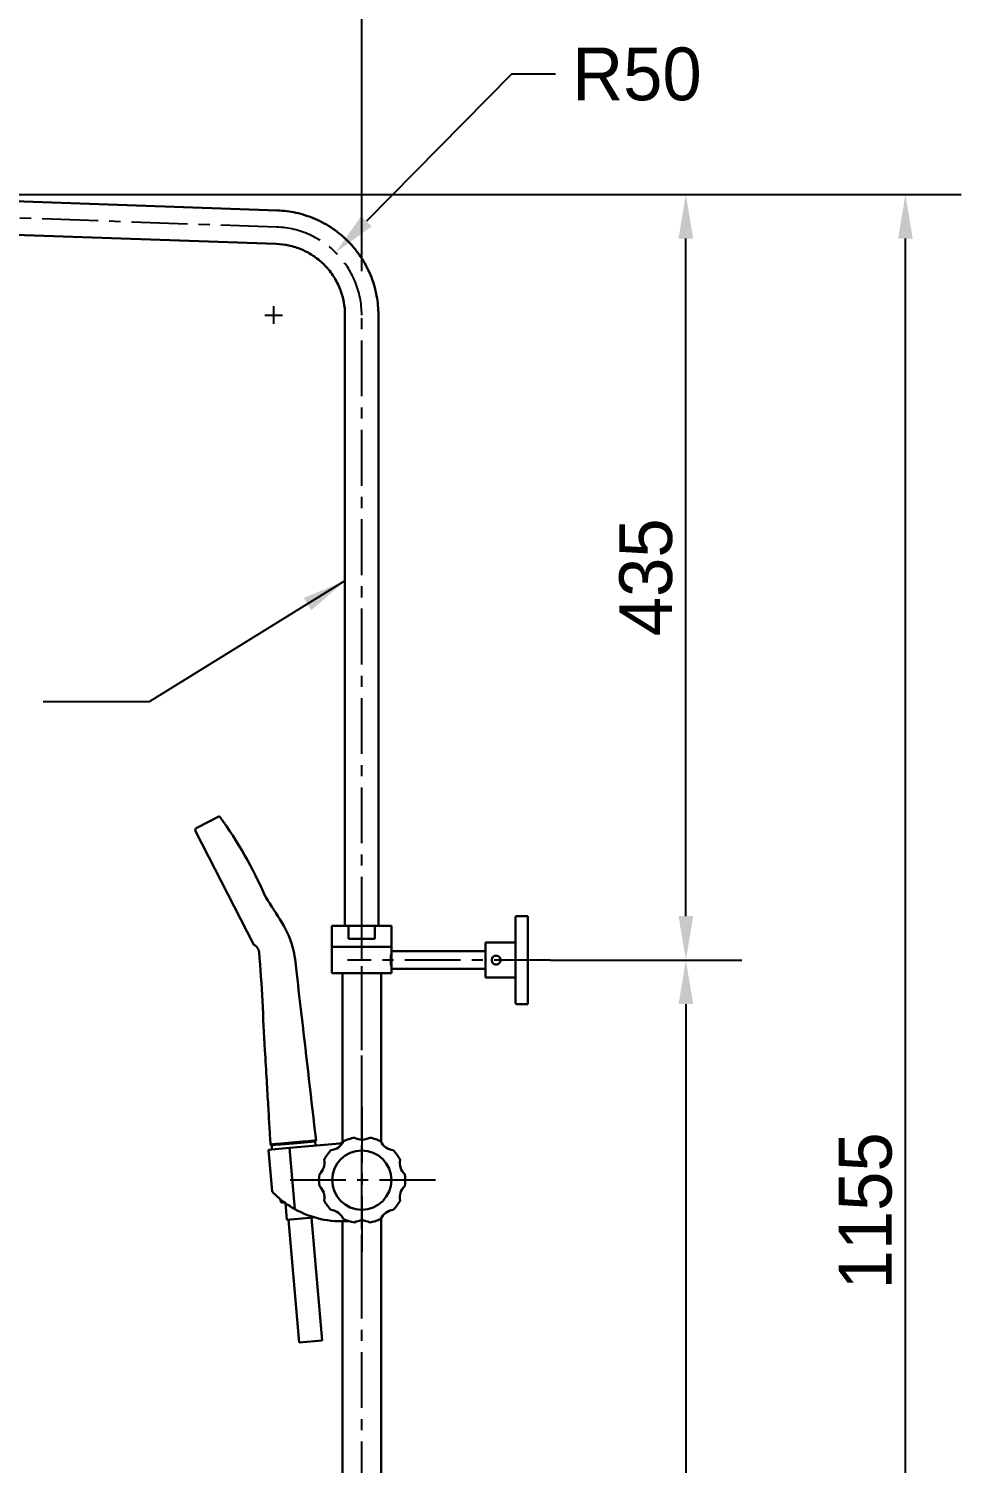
# Model space of a CAD drawing. Header units: millimetres. Extents: x 577 to 7172, y 252 to 2707.
# Drawn here: x 1721 to 2251, y 1067 to 1882 of the extents above; entities that cross this region are included whole.
import ezdxf

# ---------------------------------------------------------------- set-up
doc = ezdxf.new("R2010")
doc.units = ezdxf.units.MM
doc.header["$MEASUREMENT"] = 0
doc.linetypes.add('CENTER', pattern=[50.8, 31.75, -6.35, 6.35, -6.35])
for name, color, linetype, lineweight in [('기호(ISO)', 7, 'Continuous', 25), ('외형선(ISO)', 7, 'Continuous', 30), ('치수(ISO)', 7, 'Continuous', 25)]:
    doc.layers.add(name, color=color, linetype=linetype, lineweight=lineweight)
doc.layers.add('중심 표식(ISO)', color=1, linetype='CENTER', lineweight=25, true_color=0xff0000)
doc.layers.add('중심선(ISO)', color=1, linetype='CENTER', lineweight=25, true_color=0xff0000)
doc.styles.add('Tahoma', font='tahoma.ttf')
doc.styles.add('굴림', font='')
doc.styles.get('굴림').set_extended_font_data('援대┝')
doc.dimstyles.new('기본값 (ISO)', dxfattribs={"dimscale": 10, "dimtxt": 3, "dimasz": 2.5, "dimexe": 3.175, "dimexo": 0, "dimgap": 0.762, "dimtad": 1, "dimtoh": 1, "dimdec": 0, "dimzin": 1, "dimdsep": 46, "dimtxsty": '굴림', "dimcen": 0.5, "dimazin": 0, "dimtfac": 1, "dimtdec": 4, "dimtix": 1, "dimtmove": 1, "dimatfit": 3, "dimfxl": 1, "dimtolj": 1, "dimtzin": 1, "dimarcsym": 0})
doc.dimstyles.new('기본값 - 방법 1b (ISO)$7', dxfattribs={"dimscale": 10, "dimtxt": 3.5, "dimasz": 2.5, "dimexe": 3.175, "dimexo": 0, "dimgap": 0.762, "dimtad": 1, "dimtoh": 1, "dimzin": 1, "dimdsep": 46, "dimtxsty": 'Tahoma', "dimcen": 0.09, "dimazin": 0, "dimtfac": 1, "dimtdec": 4, "dimtix": 1, "dimtmove": 1, "dimatfit": 3, "dimfxl": 1, "dimtolj": 1, "dimtzin": 1, "dimarcsym": 0})

# ---------------------------------------------------------------- blocks, each defined once
blk = doc.blocks.new('*D20')
at = {"layer": 'Defpoints', "color": 0}
for p in [(1895.13, 1755.17), (1859.99, 1719.6)]:
    blk.add_point(p, dxfattribs=at)
at = {"layer": '치수(ISO)', "color": 0, "lineweight": -2}
for p, q in [((1995.16, 1856.43), (1912.7, 1772.95)), ((2020.16, 1856.43), (1995.16, 1856.43)), ((1859.99, 1714.6), (1859.99, 1724.6)), ((1854.99, 1719.6), (1864.99, 1719.6))]:
    blk.add_line(p, q, dxfattribs=at)
at = {"layer": '치수(ISO)', "color": 0}
blk.add_solid([(1909.73, 1775.88), (1915.66, 1770.03), (1895.13, 1755.17)], dxfattribs=at)
at = {"layer": '치수(ISO)', "color": 0, "insert": (2066.35, 1856.43), "char_height": 30, "attachment_point": 5, "style": '굴림'}
blk.add_mtext('\\A1;R50', dxfattribs=at)
blk = doc.blocks.new('*D21')
at = {"layer": 'Defpoints', "color": 0}
for p in [(1603.83, 1788.08), (2218.89, 1788.08), (1926.99, 633.11)]:
    blk.add_point(p, dxfattribs=at)
at = {"layer": '치수(ISO)', "color": 0, "lineweight": -2}
for p, q in [((1603.83, 1788.08), (2250.64, 1788.08)), ((2218.89, 658.11), (2218.89, 1763.08)), ((1926.99, 633.11), (2250.64, 633.11))]:
    blk.add_line(p, q, dxfattribs=at)
at = {"layer": '치수(ISO)', "color": 0}
for points in [[(2223.06, 1763.08), (2214.72, 1763.08), (2218.89, 1788.08)], [(2214.72, 658.11), (2223.06, 658.11), (2218.89, 633.11)]]:
    blk.add_solid(points, dxfattribs=at)
at = {"layer": '치수(ISO)', "color": 0, "insert": (2196.27, 1210.59), "char_height": 30, "attachment_point": 5, "rotation": 90, "style": '굴림'}
blk.add_mtext('\\A1;1155', dxfattribs=at)
blk = doc.blocks.new('*D25')
at = {"layer": 'Defpoints', "color": 0}
for p in [(1909.99, 1904.6), (1909.99, 1744.6), (1544.81, 1693.13)]:
    blk.add_point(p, dxfattribs=at)
at = {"layer": '치수(ISO)', "color": 0, "lineweight": -2}
for p, q in [((1544.81, 1693.13), (1544.81, 1936.35)), ((1909.99, 1744.6), (1909.99, 1936.35)), ((1569.81, 1904.6), (1884.99, 1904.6))]:
    blk.add_line(p, q, dxfattribs=at)
at = {"layer": '치수(ISO)', "color": 0}
for points in [[(1569.81, 1908.76), (1569.81, 1900.43), (1544.81, 1904.6)], [(1884.99, 1900.43), (1884.99, 1908.76), (1909.99, 1904.6)]]:
    blk.add_solid(points, dxfattribs=at)
at = {"layer": '치수(ISO)', "color": 0, "insert": (1727.4, 1927.22), "char_height": 30, "attachment_point": 5, "style": '굴림'}
blk.add_mtext('\\A1;365', dxfattribs=at)
blk = doc.blocks.new('*D27')
at = {"layer": 'Defpoints', "color": 0}
for p in [(1603.83, 1788.08), (2094.15, 1788.08), (2016.98, 1353.11)]:
    blk.add_point(p, dxfattribs=at)
at = {"layer": '치수(ISO)', "color": 0, "lineweight": -2}
for p, q in [((1603.83, 1788.08), (2125.9, 1788.08)), ((2094.15, 1378.11), (2094.15, 1763.08)), ((2016.98, 1353.11), (2125.9, 1353.11))]:
    blk.add_line(p, q, dxfattribs=at)
at = {"layer": '치수(ISO)', "color": 0}
for points in [[(2098.31, 1763.08), (2089.98, 1763.08), (2094.15, 1788.08)], [(2089.98, 1378.11), (2098.31, 1378.11), (2094.15, 1353.11)]]:
    blk.add_solid(points, dxfattribs=at)
at = {"layer": '치수(ISO)', "color": 0, "insert": (2071.53, 1570.6), "char_height": 30, "attachment_point": 5, "rotation": 90, "style": '굴림'}
blk.add_mtext('\\A1;435', dxfattribs=at)
blk = doc.blocks.new('*D28')
at = {"layer": 'Defpoints', "color": 0}
for p in [(2016.98, 1353.11), (1926.99, 633.11), (2094.15, 633.11)]:
    blk.add_point(p, dxfattribs=at)
at = {"layer": '치수(ISO)', "color": 0, "lineweight": -2}
for p, q in [((2016.98, 1353.11), (2125.9, 1353.11)), ((2094.15, 1328.11), (2094.15, 658.11)), ((1926.99, 633.11), (2125.9, 633.11))]:
    blk.add_line(p, q, dxfattribs=at)
at = {"layer": '치수(ISO)', "color": 0}
for points in [[(2098.31, 1328.11), (2089.98, 1328.11), (2094.15, 1353.11)], [(2089.98, 658.11), (2098.31, 658.11), (2094.15, 633.11)]]:
    blk.add_solid(points, dxfattribs=at)
at = {"layer": '치수(ISO)', "color": 0, "insert": (2071.53, 993.11), "char_height": 30, "attachment_point": 5, "rotation": 90, "style": '굴림'}
blk.add_mtext('\\A1;720', dxfattribs=at)

msp = doc.modelspace()

# ---------------------------------------------------------------- linework, layer by layer
at = {"layer": '외형선(ISO)'}
for p, q in [((1862.06, 1779.06), (1603.83, 1788.08)), ((1861.4, 1760.07), (1603.17, 1769.09)), ((1900.49, 1372.61), (1900.49, 1719.6)), ((1919.49, 1372.61), (1919.49, 1719.6)), ((1816.23, 1428.29), (1828.76, 1434.71)), ((1848.42, 1362.2), (1815.58, 1426.27)), ((2004.32, 1378.11), (1998.07, 1378.11)), ((2004.32, 1328.11), (2004.32, 1378.11)), ((1892.99, 1372.61), (1892.99, 1360.61)), ((1902.48, 1372.61), (1892.99, 1372.61)), ((1902.48, 1365.11), (1902.48, 1372.61)), ((1902.48, 1372.61), (1917.5, 1372.61)), ((1917.5, 1372.61), (1917.5, 1365.11)), ((1926.99, 1372.61), (1917.5, 1372.61)), ((1926.99, 1372.61), (1926.99, 1360.61)), ((1997.32, 1377.36), (1997.32, 1353.11)), ((1917.5, 1365.11), (1902.48, 1365.11)), ((1997.32, 1363.11), (1980.32, 1363.11)), ((1980.32, 1343.11), (1980.32, 1363.11)), ((1892.99, 1345.61), (1892.99, 1360.61)), ((1892.99, 1360.61), (1926.99, 1360.61)), ((1926.99, 1360.61), (1892.99, 1360.61)), ((1926.98, 1357.11), (1926.93, 1357.11)), ((1926.98, 1348.13), (1926.98, 1358.1)), ((1926.99, 1358.11), (1926.99, 1360.61)), ((1980.32, 1358.11), (1926.99, 1358.11)), ((1892.99, 1345.61), (1926.99, 1345.61)), ((1898.99, 1249.42), (1898.99, 1345.61)), ((1920.99, 1249.88), (1920.99, 1345.61)), ((1926.98, 1349.11), (1926.93, 1349.11)), ((1926.99, 1345.61), (1926.99, 1348.11)), ((1980.32, 1348.11), (1926.99, 1348.11)), ((1997.32, 1353.11), (1997.32, 1328.86)), ((1997.32, 1343.11), (1980.32, 1343.11)), ((2004.32, 1328.11), (1998.07, 1328.11)), ((1858.7, 1247.83), (1858.7, 1247.83)), ((1859.08, 1245.52), (1858.7, 1247.83)), ((1858.71, 1247.83), (1858.85, 1247.84)), ((1859.06, 1247.86), (1859.44, 1247.89)), ((1861.22, 1248.05), (1859.44, 1247.89)), ((1871.16, 1248.92), (1861.83, 1248.1)), ((1868.9, 1246.38), (1897.63, 1248.89)), ((1883.61, 1250.01), (1871.16, 1248.92)), ((1883.64, 1247.67), (1883.61, 1250.01)), ((1897.63, 1248.89), (1899.24, 1249.52)), ((1868.9, 1246.38), (1856.99, 1245.34)), ((1859.08, 1221.54), (1856.99, 1245.34)), ((1871.95, 1211.58), (1868.9, 1246.38)), ((1863.92, 1216.09), (1863.74, 1217.2)), ((1863.92, 1216.09), (1863.92, 1216.09)), ((1866.1, 1215.35), (1864.99, 1215.25)), ((1867.43, 1205.43), (1866.6, 1214.99)), ((1867.43, 1205.43), (1882.38, 1206.74)), ((1881.38, 1206.65), (1887.48, 1136.92)), ((1882.38, 1206.74), (1882.34, 1207.12)), ((1868.43, 1205.52), (1874.53, 1135.78)), ((1898.99, 905.54), (1898.99, 1204.66)), ((1920.99, 905.04), (1920.99, 1206.22)), ((1887.48, 1136.92), (1874.53, 1135.78))]:
    msp.add_line(p, q, dxfattribs=at)
msp.add_circle((1910.03, 1228.05), 16.81, dxfattribs=at)
for centre, radius, start, end in [((1816.92, 1426.96), 1.5, 117.13548, 207.13548), ((1828.98, 1434.26), 0.5, 35.73327, 117.13547), ((1628.08, 1289.72), 248, 23.71152, 35.73313), ((1859.72, 1391.46), 5, 203.71373, 212.57692), ((1849.76, 1362.88), 1.5, 207.13548, 241.91213), ((1891.72, 1253.49), 8.5, 275.50495, 336.49505), ((1910.2, 1228.05), 24.5, 100.13926, 115.86074), ((1910.2, 1259.49), 8.5, 239.50495, 300.49505), ((1910.2, 1228.05), 24.5, 64.13926, 79.86074), ((1928.68, 1253.49), 8.5, 203.50495, 264.49505), ((1880.3, 1237.77), 8.5, 311.50495, 12.49505), ((1910.2, 1228.05), 24.5, 136.13926, 151.86074), ((1910.2, 1228.05), 24.5, 28.13926, 43.86074), ((1940.11, 1237.77), 8.5, 167.50495, 228.49505), ((1910.2, 1228.05), 24.5, 172.13926, 187.86074), ((1910.2, 1228.05), 24.5, 352.13926, 7.86074), ((1880.3, 1218.34), 8.5, 347.50495, 48.49505), ((1940.11, 1218.34), 8.5, 131.50495, 192.49505), ((1910.2, 1228.05), 24.5, 208.13926, 223.86074), ((1910.2, 1228.05), 24.5, 316.13926, 331.86074), ((1898.55, 1259.23), 54.58, 240.83027, 274.14562), ((1891.72, 1202.62), 8.5, 23.50495, 84.49505), ((1928.68, 1202.62), 8.5, 95.50495, 156.49505), ((1910.2, 1228.05), 24.5, 244.13926, 259.86074), ((1910.2, 1196.61), 8.5, 59.50495, 120.49505), ((1910.2, 1228.05), 24.5, 280.13926, 295.86074)]:
    msp.add_arc(centre, radius, start, end, dxfattribs=at)
for points, knots in [([(1862.06, 1779.06), (1865.62, 1778.94), (1872.92, 1778.02), (1883.67, 1774.59), (1892.19, 1769.9), (1898.48, 1765.1), (1902.86, 1761), (1906.8, 1756.48), (1910.25, 1751.62), (1913.18, 1746.48), (1916.26, 1739.55), (1918.81, 1730.58), (1919.49, 1723.26), (1919.49, 1719.6)], [0, 0, 0, 0, 8.974749, 18.464168, 28.330688, 33.363937, 38.397186, 43.430434, 48.463683, 53.396943, 58.330203, 67.562287, 76.794371, 76.794371, 76.794371, 76.794371]), ([(1861.4, 1760.07), (1863.82, 1759.99), (1868.79, 1759.36), (1876.11, 1757.03), (1881.91, 1753.84), (1886.19, 1750.57), (1889.17, 1747.78), (1891.85, 1744.7), (1894.2, 1741.39), (1896.19, 1737.89), (1898.29, 1733.18), (1900.03, 1727.07), (1900.49, 1722.09), (1900.49, 1719.6)], [0, 0, 0, 0, 8.974749, 18.464168, 28.330688, 33.363937, 38.397186, 43.430434, 48.463683, 53.396943, 58.330203, 67.562287, 76.794371, 76.794371, 76.794371, 76.794371]), ([(1855.51, 1388.77), (1858.55, 1384), (1861.65, 1379.28), (1867.65, 1369.59), (1870.02, 1364.19), (1871.25, 1358.58)], [0, 0, 0, 0, 1.695765, 1.695765, 3.417429, 3.417429, 3.417429, 3.417429]), ([(1997.32, 1377.36), (1997.32, 1377.41), (1997.33, 1377.45), (1997.34, 1377.53), (1997.35, 1377.58), (1997.39, 1377.69), (1997.44, 1377.77), (1997.54, 1377.9), (1997.61, 1377.96), (1997.75, 1378.05), (1997.83, 1378.08), (1997.97, 1378.11), (1998.02, 1378.11), (1998.07, 1378.11)], [0, 0, 0, 0, 0.0129748, 0.0129748, 0.0255751, 0.0255751, 0.0509404, 0.0509404, 0.0763057, 0.0763057, 0.101671, 0.101671, 0.1173824, 0.1173824, 0.1173824, 0.1173824]), ([(1849.05, 1361.56), (1849.67, 1361.23), (1850.96, 1360.14), (1851.59, 1358.54), (1851.68, 1357.6)], [-1, -1, -1, -1, -0.571429, 0, 0, 0, 0]), ([(1858.16, 1248.28), (1857.97, 1251.61), (1857.77, 1254.94), (1857.34, 1262.26), (1857.1, 1266.25), (1856.58, 1275.04), (1856.3, 1279.83), (1855.68, 1290.37), (1855.34, 1296.12), (1853.9, 1320.45), (1853.38, 1339.07), (1851.68, 1357.6)], [0, 0, 0, 0, 1, 1, 2.2, 2.2, 3.64, 3.64, 5.368, 5.368, 10.95119, 10.95119, 10.95119, 10.95119]), ([(1871.25, 1358.58), (1872.21, 1354.17), (1872.57, 1349.66), (1874.03, 1336.95), (1874.99, 1328.72), (1878.65, 1297.18), (1881.36, 1273.86), (1884.06, 1250.55)], [0, 0, 0, 0, 1.352862, 1.352862, 3.837879, 3.837879, 10.878937, 10.878937, 10.878937, 10.878937]), ([(1926.45, 1353.11), (1926.45, 1353.65), (1926.48, 1354.22), (1926.58, 1355.27), (1926.65, 1355.74), (1926.79, 1356.5), (1926.86, 1356.82), (1926.95, 1357.21), (1926.97, 1357.31), (1926.98, 1357.35)], [1.286634, 1.286634, 1.286634, 1.286634, 1.4474745, 1.4474745, 1.608315, 1.608315, 1.769133, 1.769133, 1.8944481, 1.8944481, 1.8944481, 1.8944481]), ([(1983.82, 1353.11), (1983.82, 1353.43), (1983.89, 1353.76), (1984.14, 1354.38), (1984.33, 1354.66), (1984.78, 1355.1), (1985.06, 1355.3), (1985.67, 1355.55), (1986.01, 1355.61), (1986.32, 1355.61)], [-0.3784218, -0.3784218, -0.3784218, -0.3784218, -0.2838229, -0.2838229, -0.1892241, -0.1892241, -0.0946121, -0.0946121, 0, 0, 0, 0]), ([(1986.32, 1355.61), (1986.64, 1355.61), (1986.97, 1355.55), (1987.59, 1355.3), (1987.87, 1355.1), (1988.31, 1354.66), (1988.5, 1354.38), (1988.76, 1353.76), (1988.82, 1353.43), (1988.82, 1353.11)], [0, 0, 0, 0, 0.0946121, 0.0946121, 0.1892241, 0.1892241, 0.2838229, 0.2838229, 0.3784218, 0.3784218, 0.3784218, 0.3784218]), ([(1926.98, 1348.88), (1926.97, 1348.92), (1926.95, 1349.02), (1926.86, 1349.41), (1926.79, 1349.73), (1926.65, 1350.48), (1926.58, 1350.96), (1926.48, 1352.01), (1926.45, 1352.58), (1926.45, 1353.11)], [-1.8944481, -1.8944481, -1.8944481, -1.8944481, -1.769133, -1.769133, -1.608315, -1.608315, -1.4474745, -1.4474745, -1.286634, -1.286634, -1.286634, -1.286634]), ([(1986.32, 1350.61), (1986.01, 1350.61), (1985.67, 1350.68), (1985.06, 1350.93), (1984.78, 1351.13), (1984.33, 1351.57), (1984.14, 1351.85), (1983.89, 1352.46), (1983.82, 1352.8), (1983.82, 1353.11)], [0.7568436, 0.7568436, 0.7568436, 0.7568436, 0.8514556, 0.8514556, 0.9460677, 0.9460677, 1.0406665, 1.0406665, 1.1352653, 1.1352653, 1.1352653, 1.1352653]), ([(1988.82, 1353.11), (1988.82, 1352.8), (1988.76, 1352.46), (1988.5, 1351.85), (1988.31, 1351.57), (1987.87, 1351.13), (1987.59, 1350.93), (1986.97, 1350.68), (1986.64, 1350.61), (1986.32, 1350.61)], [0.3784218, 0.3784218, 0.3784218, 0.3784218, 0.4730206, 0.4730206, 0.5676194, 0.5676194, 0.6622315, 0.6622315, 0.7568436, 0.7568436, 0.7568436, 0.7568436]), ([(1998.07, 1328.11), (1997.99, 1328.11), (1997.91, 1328.13), (1997.76, 1328.18), (1997.68, 1328.22), (1997.56, 1328.31), (1997.5, 1328.37), (1997.41, 1328.5), (1997.37, 1328.58), (1997.34, 1328.69), (1997.33, 1328.72), (1997.32, 1328.79), (1997.32, 1328.83), (1997.32, 1328.86)], [0, 0, 0, 0, 0.0242539, 0.0242539, 0.0481388, 0.0481388, 0.072037, 0.072037, 0.0959347, 0.0959347, 0.1065462, 0.1065462, 0.1173779, 0.1173779, 0.1173779, 0.1173779]), ([(1871.11, 1249.42), (1870.15, 1249.33), (1869.19, 1249.25), (1867.34, 1249.09), (1866.44, 1249.01), (1864.07, 1248.8), (1862.73, 1248.68), (1861.34, 1248.56), (1861.07, 1248.54), (1859.93, 1248.44), (1859.27, 1248.38), (1858.6, 1248.32), (1858.44, 1248.31), (1858.22, 1248.29), (1858.16, 1248.28), (1858.16, 1248.28)], [-2.211658, -2.211658, -2.211658, -2.211658, -1.919309, -1.919309, -1.627797, -1.627797, -1.101885, -1.101885, -0.961802, -0.961802, -0.480575, -0.480575, -0.240219, -0.240219, -0.000003, -0.000003, -0.000003, -0.000003]), ([(1884.06, 1250.55), (1884.06, 1250.55), (1883.78, 1250.53), (1882.64, 1250.43), (1881.76, 1250.35), (1880.04, 1250.2), (1879.44, 1250.14), (1878.24, 1250.04), (1877.67, 1249.99), (1876.85, 1249.92), (1876.62, 1249.9), (1875.98, 1249.84), (1875.56, 1249.81), (1874.82, 1249.74), (1874.49, 1249.71), (1873.17, 1249.6), (1872.14, 1249.51), (1871.11, 1249.42)], [-2.187215, -2.187215, -2.187215, -2.187215, -1.651348, -1.651348, -1.095452, -1.095452, -0.835925, -0.835925, -0.627174, -0.627174, -0.548932, -0.548932, -0.412121, -0.412121, -0.309548, -0.309548, -0.00002, -0.00002, -0.00002, -0.00002]), ([(1871.95, 1211.58), (1871.05, 1212.08), (1870.15, 1212.61), (1867.97, 1214), (1866.7, 1214.89), (1863.09, 1217.63), (1860.97, 1219.58), (1859.21, 1221.4), (1859.14, 1221.47), (1859.08, 1221.54)], [-3.035497, -3.035497, -3.035497, -3.035497, -2.731966, -2.731966, -2.284568, -2.284568, -1.389773, -1.389773, -1.353442, -1.353442, -1.353442, -1.353442]), ([(1864.99, 1215.25), (1864.93, 1215.25), (1864.87, 1215.25), (1864.75, 1215.26), (1864.69, 1215.27), (1864.57, 1215.31), (1864.5, 1215.33), (1864.37, 1215.4), (1864.31, 1215.44), (1864.2, 1215.53), (1864.15, 1215.59), (1864.07, 1215.7), (1864.03, 1215.76), (1863.96, 1215.91), (1863.93, 1216), (1863.92, 1216.09)], [0, 0, 0, 0, 0.0182168, 0.0182168, 0.0358529, 0.0358529, 0.057429, 0.057429, 0.079005, 0.079005, 0.100581, 0.100581, 0.1221571, 0.1221571, 0.1492186, 0.1492186, 0.1492186, 0.1492186])]:
    msp.add_open_spline(points, degree=3, knots=knots, dxfattribs=at)
for points in [[(1858.7, 1247.83), (1858.52, 1247.98), (1858.34, 1248.13), (1858.16, 1248.28)], [(1884.06, 1250.55), (1883.91, 1250.37), (1883.76, 1250.19), (1883.61, 1250.01)]]:
    msp.add_open_spline(points, degree=3, dxfattribs=at)
at = {"layer": '중심 표식(ISO)'}
for p, q in [((1910.03, 1269.87), (1910.03, 1186.24)), ((1951.84, 1228.05), (1868.21, 1228.05))]:
    msp.add_line(p, q, dxfattribs=at)
at = {"layer": '중심선(ISO)'}
for p, q in [((1861.73, 1769.57), (1603.5, 1778.58)), ((1909.99, 1165.44), (1909.99, 1719.6)), ((1909.99, 590.61), (1909.99, 1370.61)), ((2016.98, 1353.11), (1901.98, 1353.11))]:
    msp.add_line(p, q, dxfattribs=at)
msp.add_arc((1859.99, 1719.6), 50, 0, 88, dxfattribs=at)

# ---------------------------------------------------------------- dimensions: what is measured, and where the dimension line sits
at = {"layer": '치수(ISO)'}
for base, p1, p2, angle, picture, middle in [((1909.99, 1904.6), (1544.81, 1693.13), (1909.99, 1744.6), 180, '*D25', (1727.4, 1927.22)), ((2218.89, 1788.08), (1926.99, 633.11), (1603.83, 1788.08), 90, '*D21', (2196.27, 1210.59)), ((2094.15, 1788.08), (2016.98, 1353.11), (1603.83, 1788.08), 90, '*D27', (2071.53, 1570.6)), ((2094.15, 633.11), (2016.98, 1353.11), (1926.99, 633.11), 90, '*D28', (2071.53, 993.11))]:
    dim = msp.add_linear_dim(base=base, p1=p1, p2=p2, angle=angle, dimstyle='기본값 (ISO)', dxfattribs=at)
    dim.commit()
    dim.dimension.update_dxf_attribs({"geometry": picture, "text_midpoint": middle})
dim = msp.add_radius_dim(center=(1859.99, 1719.6), mpoint=(1895.13, 1755.17), dimstyle='기본값 (ISO)', override={"dimtad": 0, "dimtofl": 0}, dxfattribs=at)
dim.commit()
dim.dimension.update_dxf_attribs({"geometry": '*D20', "text_midpoint": (1995.16, 1856.43), "dimtype": 164})

# ---------------------------------------------------------------- leaders
at = {"layer": '기호(ISO)'}
msp.add_leader([(1900.49, 1568.51), (1789.18, 1499.9), (1728.97, 1499.9)], dimstyle='기본값 - 방법 1b (ISO)$7', override={"dimgap": 0.762, "dimtad": 0}, dxfattribs=at)

doc.saveas('drawing.dxf')
